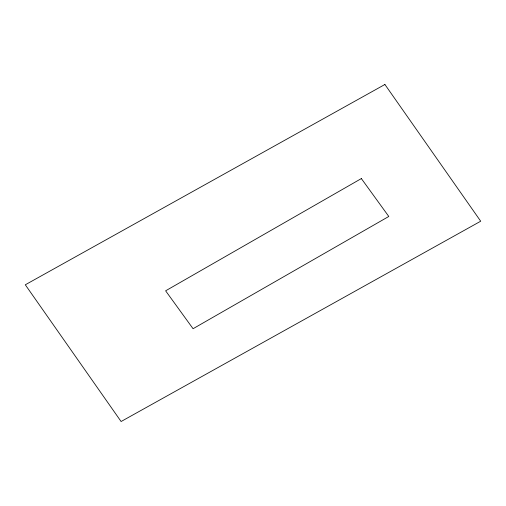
<?xml version="1.0" encoding="UTF-8"?>
<svg xmlns="http://www.w3.org/2000/svg" width="506" height="506" viewBox="0 0 506 506"><rect width="100%" height="100%" fill="white"/><g stroke="black" fill="none" stroke-linecap="round" stroke-linejoin="round"><path stroke-width="0.76" d="M361.354 178.574L165.62 290.817L193.064 328.71L388.798 216.467L361.354 178.574M384.902 84.483L25.3 284.789L121.098 421.517L480.7 221.211L384.902 84.483"/></g></svg>
